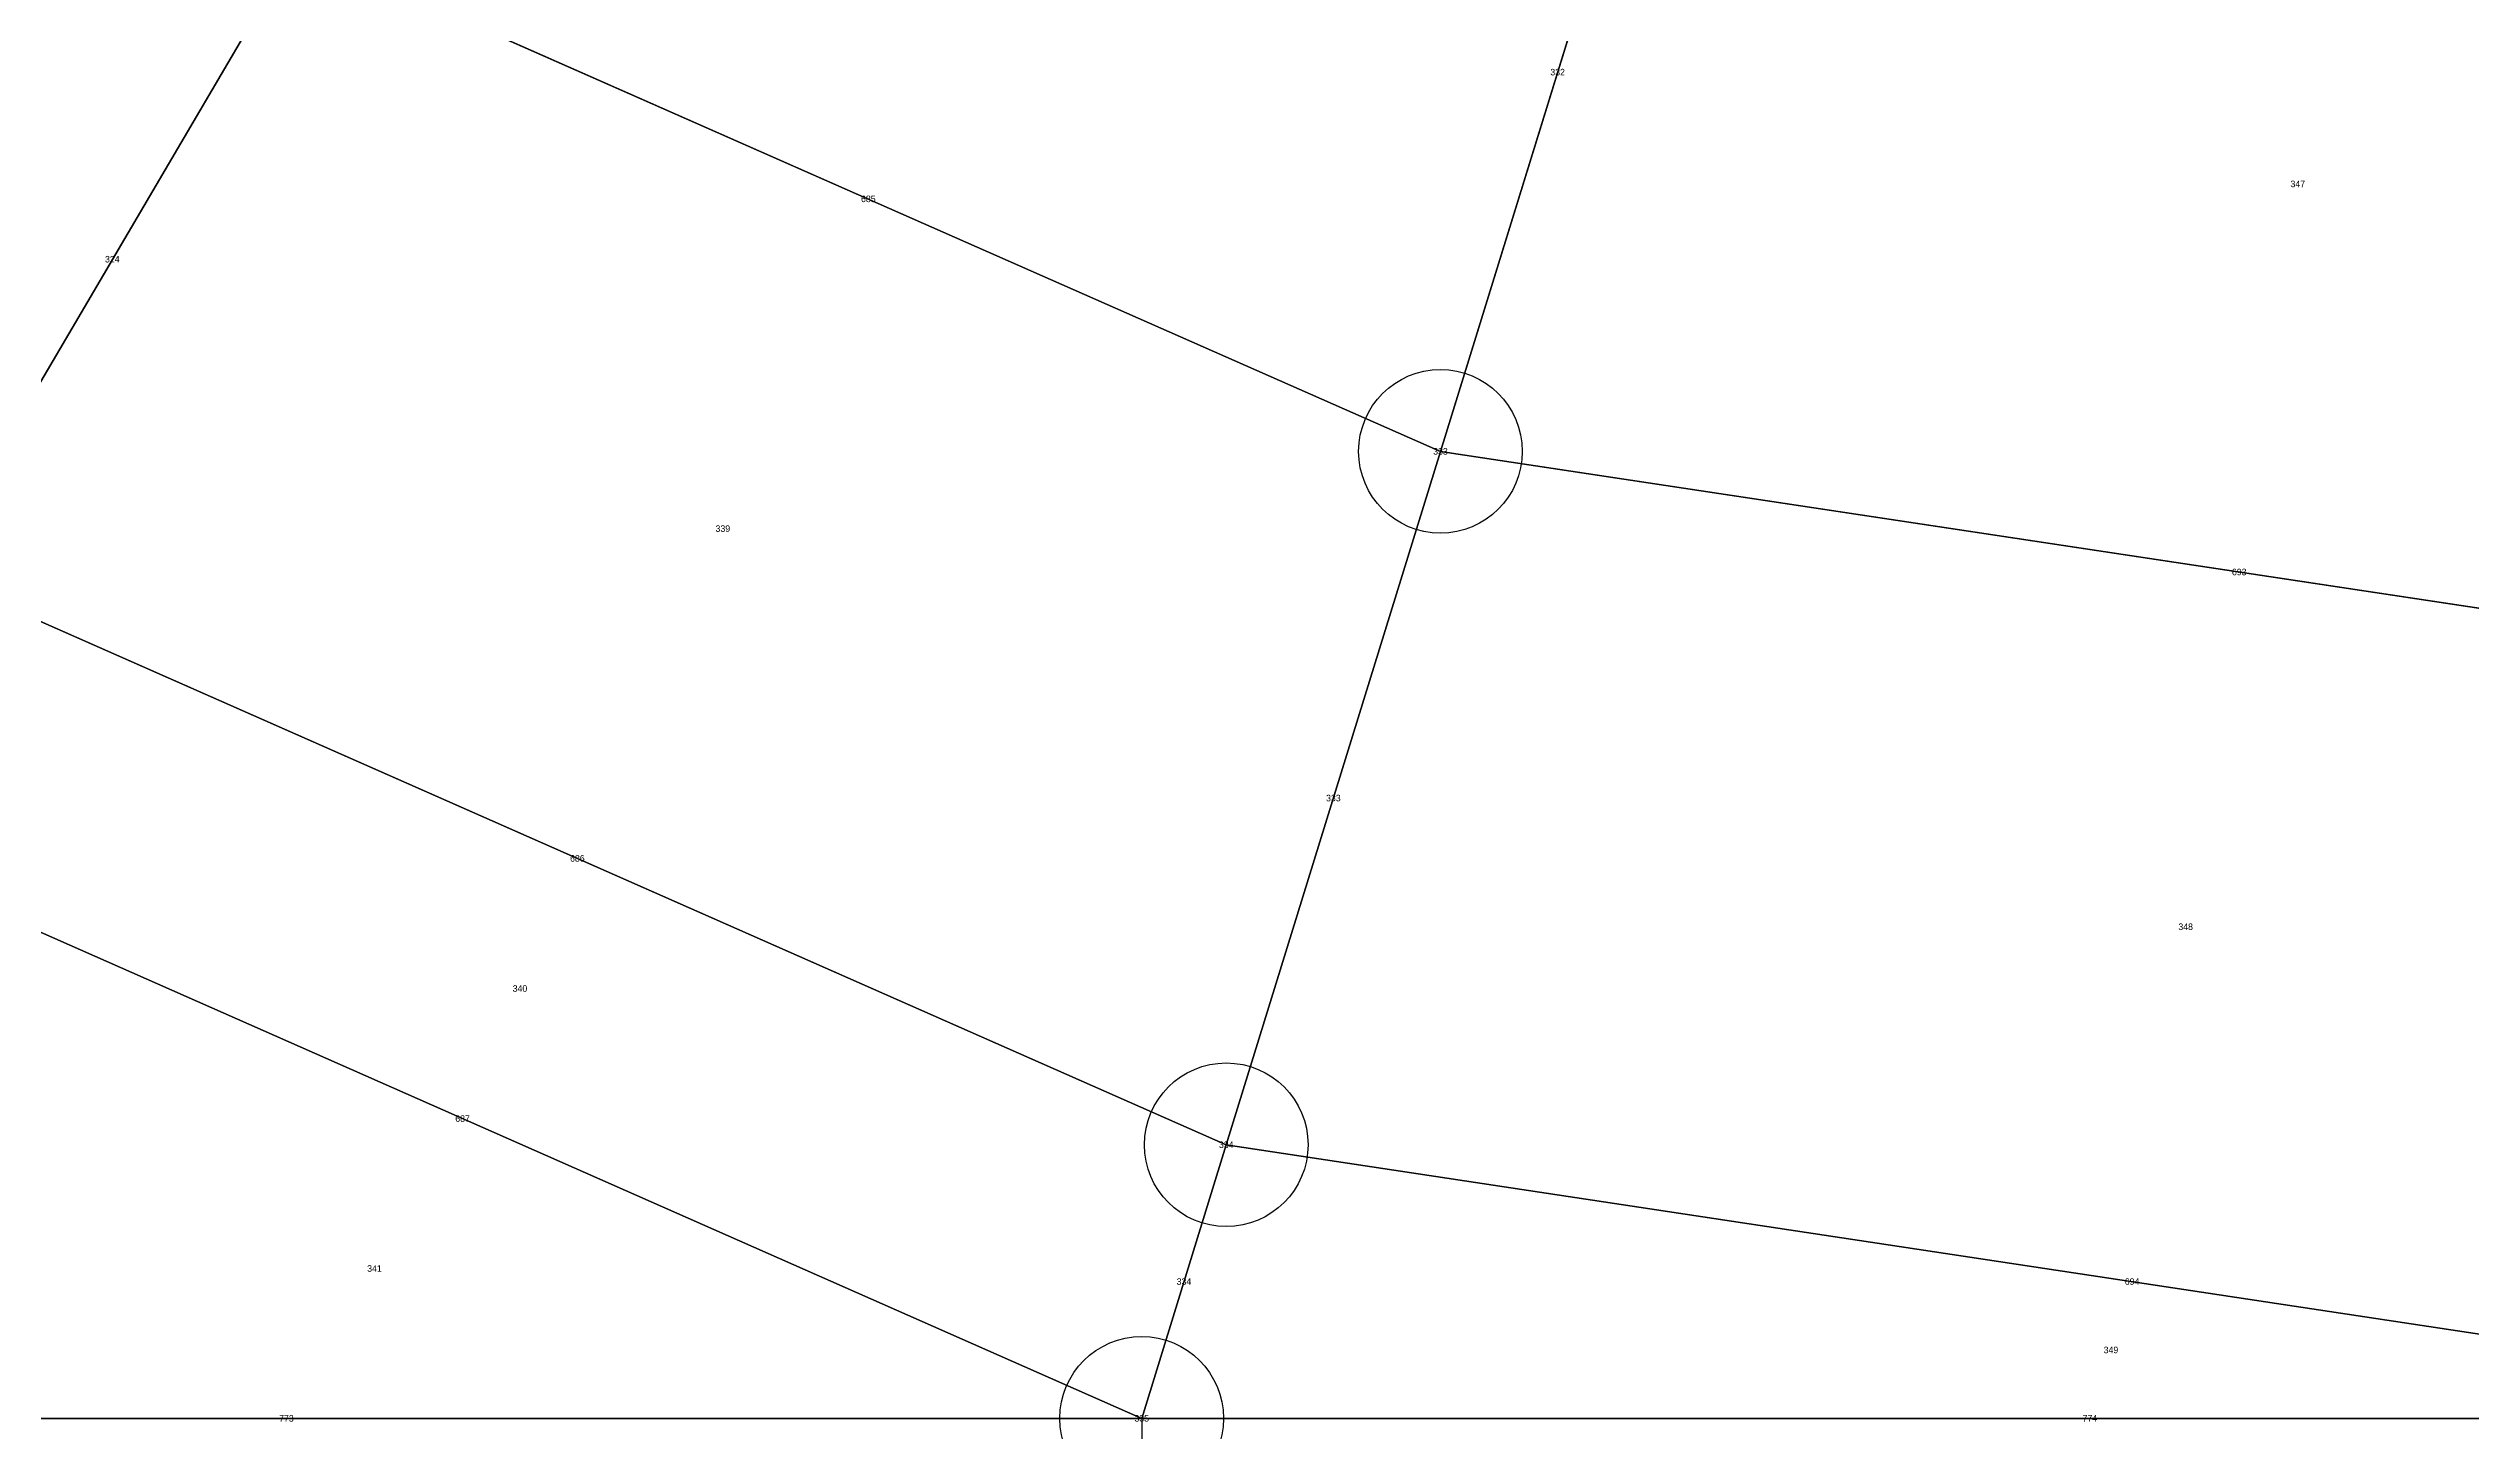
# Model space of a CAD drawing. Extents: x -2.75 to 2.75, y -2.5 to 2.5.
# Drawn here: x -0.913 to -0.173, y -1.879 to -1.456 of the extents above; entities that cross this region are included whole.
import ezdxf
from ezdxf.enums import TextEntityAlignment as Align

# ---------------------------------------------------------------- set-up
doc = ezdxf.new("R2010")
doc.units = 0
doc.header["$MEASUREMENT"] = 0
doc.header["$PDMODE"] = 33
doc.header["$PDSIZE"] = 0.05
for name, color, linetype in [('BRANCHE ESTERNO', 1, 'Continuous'), ('BRANCHE INTERNO', 7, 'Continuous'), ('BRANCHES-Index', 7, 'Continuous'), ('Faces', 7, 'Continuous'), ('Faces-Index', 7, 'Continuous'), ('NODI-Index', 7, 'Continuous'), ('NODO INTRADOSSO INTERNO', 7, 'Continuous')]:
    doc.layers.add(name, color=color, linetype=linetype)

msp = doc.modelspace()

# ---------------------------------------------------------------- linework, layer by layer
at = {"layer": 'BRANCHE ESTERNO'}
msp.add_line((-0.57941, -1.875, 1.78323), (-0.57941, -2.475, -1.21677), dxfattribs=at)
at = {"layer": 'BRANCHE INTERNO'}
for p, q in [((-0.41652, -1.34787, 2.24522), (-0.48812, -1.57958, 2.07314)), ((-0.83777, -1.4253, 2.07314), (-0.95012, -1.61644, 1.875)), ((-0.83777, -1.4253, 2.07314), (-0.48812, -1.57958, 2.07314)), ((-0.48812, -1.57958, 2.07314), (-0.55358, -1.79142, 1.875)), ((-0.48812, -1.57958, 2.07314), (0, -1.65328, 2.07314)), ((-0.95012, -1.61644, 1.875), (-0.55358, -1.79142, 1.875)), ((-0.99445, -1.69186, 1.78323), (-0.57941, -1.875, 1.78323)), ((-0.55358, -1.79142, 1.875), (-0.57941, -1.875, 1.78323)), ((-0.55358, -1.79142, 1.875), (0, -1.875, 1.875)), ((-1.1021, -1.875, 1.51691), (-0.57941, -1.875, 1.78323)), ((-0.57941, -1.875, 1.78323), (0, -1.875, 1.875))]:
    msp.add_line(p, q, dxfattribs=at)
at = {"layer": 'Faces'}
for points in [[(-0.71488, -1.21622, 2.24522), (-0.41652, -1.34787, 2.24522), (-0.48812, -1.57958, 2.07314), (-0.83777, -1.4253, 2.07314)], [(-1.03985, -1.28532, 2.07314), (-0.83777, -1.4253, 2.07314), (-0.95012, -1.61644, 1.875), (-1.1793, -1.4577, 1.875)], [(-0.41652, -1.34787, 2.24522), (0, -1.41076, 2.24522), (0, -1.65328, 2.07314), (-0.48812, -1.57958, 2.07314)], [(-0.83777, -1.4253, 2.07314), (-0.48812, -1.57958, 2.07314), (-0.55358, -1.79142, 1.875), (-0.95012, -1.61644, 1.875)], [(-0.48812, -1.57958, 2.07314), (0, -1.65328, 2.07314), (0, -1.875, 1.875), (-0.55358, -1.79142, 1.875)], [(-0.95012, -1.61644, 1.875), (-0.55358, -1.79142, 1.875), (-0.57941, -1.875, 1.78323), (-0.99445, -1.69186, 1.78323)], [(-0.99445, -1.69186, 1.78323), (-0.57941, -1.875, 1.78323), (-0.57941, -1.875, 1.78323), (-1.1021, -1.875, 1.51691)], [(-0.55358, -1.79142, 1.875), (0, -1.875, 1.875), (0, -1.875, 1.875), (-0.57941, -1.875, 1.78323)]]:
    msp.add_3dface(points, dxfattribs=at)
at = {"layer": 'NODO INTRADOSSO INTERNO'}
for p in [(-0.48812, -1.57958, 2.07314), (-0.55358, -1.79142, 1.875), (-0.57941, -1.875, 1.78323)]:
    msp.add_point(p, dxfattribs=at)

# ---------------------------------------------------------------- texts
at = {"layer": 'BRANCHES-Index'}
for s, p in [('332', (-0.45232, -1.46373, 2.15918)), ('685', (-0.66294, -1.50244, 2.07314)), ('324', (-0.89395, -1.52087, 1.97407)), ('693', (-0.24406, -1.61643, 2.07314)), ('333', (-0.52085, -1.6855, 1.97407)), ('686', (-0.75185, -1.70393, 1.875)), ('687', (-0.78693, -1.78343, 1.78323)), ('334', (-0.56649, -1.83321, 1.82912)), ('694', (-0.27679, -1.83321, 1.875)), ('773', (-0.84075, -1.875, 1.65007)), ('774', (-0.2897, -1.875, 1.82912))]:
    msp.add_text(s, height=0.002, dxfattribs=at).set_placement(p, align=Align.MIDDLE_CENTER)
at = {"layer": 'Faces-Index'}
for s, p in [('347', (-0.22616, -1.49787, 2.15918)), ('339', (-0.7074, -1.60318, 1.97407)), ('348', (-0.26042, -1.72482, 1.97407)), ('340', (-0.76939, -1.74368, 1.82912)), ('341', (-0.81384, -1.82922, 1.71665)), ('349', (-0.28325, -1.8541, 1.85206))]:
    msp.add_text(s, height=0.002, dxfattribs=at).set_placement(p, align=Align.MIDDLE_CENTER)
at = {"layer": 'NODI-Index'}
for s, p in [('333', (-0.48812, -1.57958, 2.07314)), ('334', (-0.55358, -1.79142, 1.875)), ('335', (-0.57941, -1.875, 1.78323))]:
    msp.add_text(s, height=0.002, dxfattribs=at).set_placement(p, align=Align.MIDDLE_CENTER)

doc.saveas('drawing.dxf')
